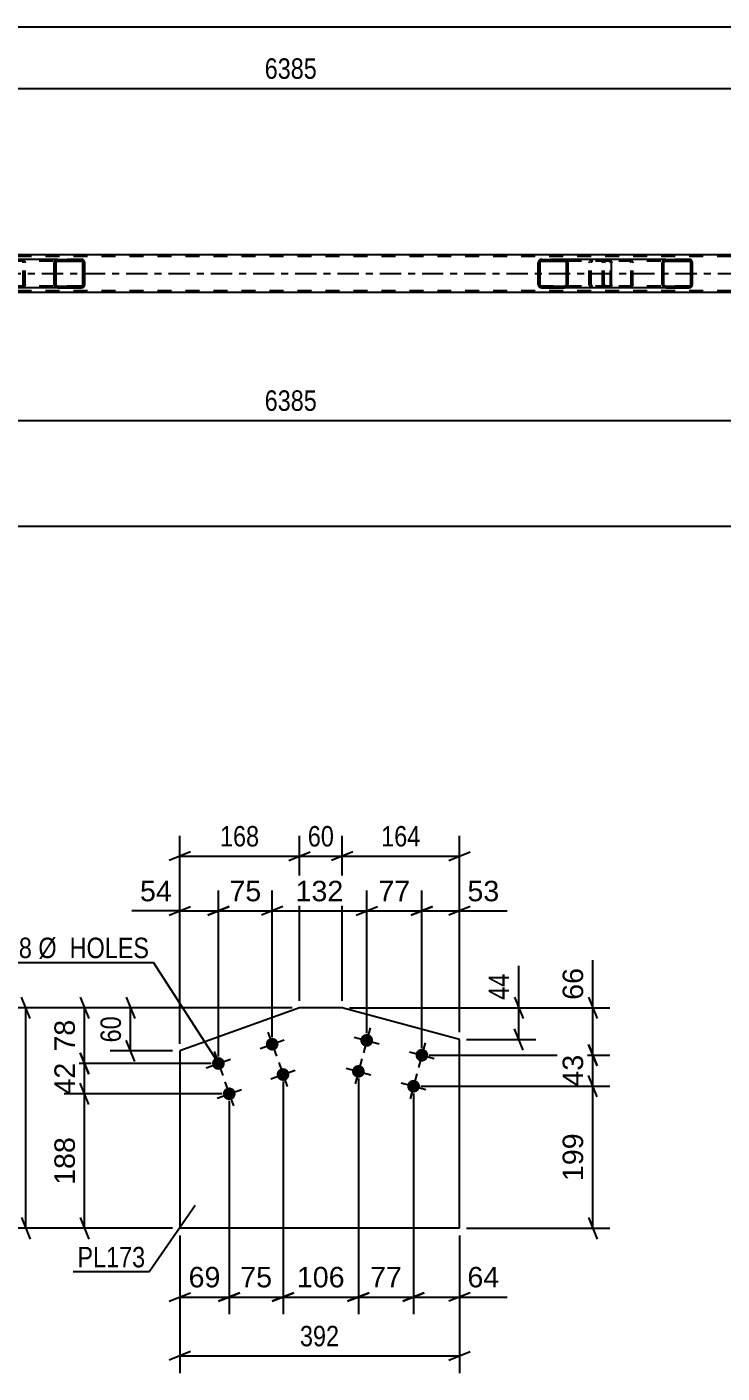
# Model space of a CAD drawing. Header units: millimetres. Extents: x 0 to 1189, y 0 to 841.
# Drawn here: x 421.3 to 518.6, y 228.5 to 417 of the extents above; entities that cross this region are included whole.
import ezdxf

# ---------------------------------------------------------------- set-up
doc = ezdxf.new("R2010")
doc.units = ezdxf.units.MM
doc.linetypes.add('DXK_LINE_DOT2', pattern=[3.9198, 1.9599, -1.9599])
doc.linetypes.add('DXK_LINE_DOT3', pattern=[5.9187, 2.979, -0.9799, 0.9799, -0.9799])
doc.styles.add('Arial', font='ARIAL.TTF', dxfattribs={"height": 0.2})
doc.styles.add('Arial Narrow', font='ARIALN.TTF', dxfattribs={"height": 0.2})

# ---------------------------------------------------------------- blocks, each defined once
blk = doc.blocks.new('Part-203723932-5653 - 5521')
at = {"color": 2, "linetype": 'Continuous'}
for p, q in [((735.49, 385.11), (68.21, 385.11)), ((585.13, 379.83), (335.71, 379.83))]:
    blk.add_line(p, q, dxfattribs=at)
at = {"color": 7, "linetype": 'DXK_LINE_DOT2'}
for p, q in [((735.49, 384.87), (68.21, 384.87)), ((735.49, 380.07), (68.21, 380.07))]:
    blk.add_line(p, q, dxfattribs=at)
at = {"color": 7, "linetype": 'DXK_LINE_DOT3'}
blk.add_line((68.21, 382.47), (735.49, 382.47), dxfattribs=at)
blk = doc.blocks.new('Part-203723932-5654 - 5521')
at = {"linetype": 'Continuous'}
h = blk.add_hatch(dxfattribs=at)
h.set_pattern_fill('', scale=0.7, style=0, pattern_type=0)
h.set_pattern_definition([(45, (429.3097, 384.1754), (-1.57154, 1.57154), [])])
h.paths.add_polyline_path([(429.35, 383.99), (429.31, 384.18), (429.2, 384.33), (429.03, 384.44), (428.84, 384.47), (425.6, 384.47), (425.41, 384.44), (425.24, 384.33), (425.13, 384.18), (425.09, 383.99), (425.09, 380.95), (425.13, 380.77), (425.24, 380.61), (425.41, 380.51), (425.6, 380.47), (428.84, 380.47), (429.03, 380.51), (429.2, 380.61), (429.31, 380.77), (429.35, 380.95)])
h.paths.add_polyline_path([(429.07, 380.86), (429.02, 380.78), (428.94, 380.73), (428.84, 380.71), (425.6, 380.71), (425.5, 380.73), (425.42, 380.78), (425.37, 380.86), (425.35, 380.95), (425.35, 383.99), (425.37, 384.08), (425.42, 384.16), (425.5, 384.21), (425.6, 384.23), (428.84, 384.23), (428.94, 384.21), (429.02, 384.16), (429.07, 384.08), (429.09, 383.99), (429.09, 380.95)])
at = {"color": 7, "linetype": 'DXK_LINE_DOT2'}
for p, q in [((416.74, 383.99), (416.78, 384.18)), ((416.74, 380.95), (416.74, 383.99)), ((417.02, 384.08), (417, 383.99)), ((417, 380.95), (417, 383.99)), ((417.07, 384.16), (417.02, 384.08)), ((417.06, 384.44), (417.25, 384.47)), ((417.16, 384.21), (417.07, 384.16)), ((417.25, 384.23), (417.16, 384.21)), ((417.73, 384.47), (417.25, 384.47)), ((428.84, 384.23), (417.25, 384.23)), ((420.49, 384.47), (420.68, 384.44)), ((420.59, 384.21), (420.49, 384.23)), ((420.67, 384.16), (420.59, 384.21)), ((420.72, 384.08), (420.67, 384.16)), ((420.74, 383.99), (420.72, 384.08)), ((420.74, 380.95), (420.74, 383.99)), ((420.96, 384.18), (421, 383.99)), ((421, 380.95), (421, 383.99)), ((428.84, 384.47), (425.6, 384.47)), ((416.78, 380.77), (416.74, 380.95)), ((417, 380.95), (417.02, 380.86)), ((417.02, 380.86), (417.07, 380.78)), ((417.07, 380.78), (417.16, 380.73)), ((420.59, 380.73), (420.67, 380.78)), ((420.67, 380.78), (420.72, 380.86)), ((420.72, 380.86), (420.74, 380.95)), ((421, 380.95), (420.96, 380.77)), ((417.25, 380.47), (417.06, 380.51)), ((417.16, 380.73), (417.25, 380.71)), ((428.84, 380.71), (417.25, 380.71)), ((417.73, 380.47), (417.25, 380.47)), ((420.49, 380.71), (420.59, 380.73)), ((420.68, 380.51), (420.49, 380.47)), ((428.84, 380.47), (425.6, 380.47))]:
    blk.add_line(p, q, dxfattribs=at)
at = {"color": 2, "linetype": 'Continuous'}
for p, q in [((425.6, 384.47), (417.73, 384.47)), ((425.13, 384.18), (425.09, 383.99)), ((425.09, 380.95), (425.09, 383.99)), ((425.35, 383.99), (425.37, 384.08)), ((425.35, 380.95), (425.35, 383.99)), ((425.37, 384.08), (425.42, 384.16)), ((425.6, 384.47), (425.41, 384.44)), ((425.42, 384.16), (425.5, 384.21)), ((425.5, 384.21), (425.6, 384.23)), ((425.6, 384.47), (428.84, 384.47)), ((425.6, 384.23), (428.84, 384.23)), ((429.03, 384.44), (428.84, 384.47)), ((428.84, 384.23), (428.94, 384.21)), ((428.94, 384.21), (429.02, 384.16)), ((429.02, 384.16), (429.07, 384.08)), ((429.07, 384.08), (429.09, 383.99)), ((429.09, 380.95), (429.09, 383.99)), ((429.35, 383.99), (429.31, 384.18)), ((429.35, 380.95), (429.35, 383.99)), ((425.09, 380.95), (425.13, 380.77)), ((425.37, 380.86), (425.35, 380.95)), ((425.42, 380.78), (425.37, 380.86)), ((425.5, 380.73), (425.42, 380.78)), ((429.02, 380.78), (428.94, 380.73)), ((429.07, 380.86), (429.02, 380.78)), ((429.09, 380.95), (429.07, 380.86)), ((429.31, 380.77), (429.35, 380.95)), ((425.6, 380.47), (417.73, 380.47)), ((425.41, 380.51), (425.6, 380.47)), ((425.6, 380.71), (425.5, 380.73)), ((425.6, 380.71), (428.84, 380.71)), ((425.6, 380.47), (428.84, 380.47)), ((428.94, 380.73), (428.84, 380.71)), ((428.84, 380.47), (429.03, 380.51))]:
    blk.add_line(p, q, dxfattribs=at)
at = {"color": 7, "linetype": 'DXK_LINE_DOT2'}
for centre, start, end in [((417.23, 383.97), 110.7583, 155.68), ((420.51, 383.97), 24.32, 69.2417), ((417.23, 380.97), 204.32, 249.2417), ((420.51, 380.97), 290.7583, 335.68)]:
    blk.add_arc(centre, 0.496, start, end, dxfattribs=at)
at = {"color": 2, "linetype": 'Continuous'}
for centre, start, end in [((425.58, 383.97), 110.7583, 155.68), ((428.86, 383.97), 24.32, 69.2417), ((425.58, 380.97), 204.32, 249.2417), ((428.86, 380.97), 290.7583, 335.68)]:
    blk.add_arc(centre, 0.496, start, end, dxfattribs=at)
blk = doc.blocks.new('Part-203723932-5655 - 5521')
at = {"linetype": 'Continuous'}
h = blk.add_hatch(dxfattribs=at)
h.set_pattern_fill('', scale=0.7, style=0, pattern_type=0)
h.set_pattern_definition([(45, (497.0333, 384.1754), (-1.57154, 1.57154), [])])
h.paths.add_polyline_path([(497.07, 383.99), (497.03, 384.18), (496.92, 384.33), (496.76, 384.44), (496.57, 384.47), (493.38, 384.47), (493.19, 384.44), (493.03, 384.33), (492.92, 384.18), (492.88, 383.99), (492.88, 380.95), (492.92, 380.77), (493.03, 380.61), (493.19, 380.51), (493.38, 380.47), (496.57, 380.47), (496.76, 380.51), (496.92, 380.61), (497.03, 380.77), (497.07, 380.95)])
h.paths.add_polyline_path([(496.8, 380.86), (496.75, 380.78), (496.66, 380.73), (496.57, 380.71), (493.38, 380.71), (493.29, 380.73), (493.21, 380.78), (493.15, 380.86), (493.13, 380.95), (493.13, 383.99), (493.15, 384.08), (493.21, 384.16), (493.29, 384.21), (493.38, 384.23), (496.57, 384.23), (496.66, 384.21), (496.75, 384.16), (496.8, 384.08), (496.82, 383.99), (496.82, 380.95)])
at = {"color": 2, "linetype": 'Continuous'}
for p, q in [((492.92, 384.18), (492.88, 383.99)), ((492.88, 380.95), (492.88, 383.99)), ((493.13, 383.99), (493.15, 384.08)), ((493.13, 380.95), (493.13, 383.99)), ((493.15, 384.08), (493.21, 384.16)), ((493.38, 384.47), (493.19, 384.44)), ((493.21, 384.16), (493.29, 384.21)), ((493.29, 384.21), (493.38, 384.23)), ((493.38, 384.47), (496.57, 384.47)), ((493.38, 384.23), (496.57, 384.23)), ((502.87, 384.47), (496.57, 384.47)), ((496.76, 384.44), (496.57, 384.47)), ((496.57, 384.23), (496.66, 384.21)), ((496.66, 384.21), (496.75, 384.16)), ((496.75, 384.16), (496.8, 384.08)), ((496.8, 384.08), (496.82, 383.99)), ((496.82, 380.95), (496.82, 383.99)), ((497.07, 383.99), (497.03, 384.18)), ((497.07, 380.95), (497.07, 383.99)), ((502.87, 384.47), (502.97, 384.44)), ((502.97, 384.44), (503.06, 384.33)), ((503.06, 384.33), (503.12, 384.18)), ((503.12, 384.18), (503.14, 383.99)), ((503.14, 380.95), (503.14, 383.99)), ((492.88, 380.95), (492.92, 380.77)), ((493.15, 380.86), (493.13, 380.95)), ((493.21, 380.78), (493.15, 380.86)), ((493.29, 380.73), (493.21, 380.78)), ((496.75, 380.78), (496.66, 380.73)), ((496.8, 380.86), (496.75, 380.78)), ((496.82, 380.95), (496.8, 380.86)), ((497.03, 380.77), (497.07, 380.95)), ((503.12, 380.77), (503.06, 380.61)), ((503.14, 380.95), (503.12, 380.77)), ((493.19, 380.51), (493.38, 380.47)), ((493.38, 380.71), (493.29, 380.73)), ((493.38, 380.71), (496.57, 380.71)), ((493.38, 380.47), (496.57, 380.47)), ((496.66, 380.73), (496.57, 380.71)), ((496.57, 380.47), (496.76, 380.51)), ((502.87, 380.47), (496.57, 380.47)), ((502.97, 380.51), (502.87, 380.47)), ((503.06, 380.61), (502.97, 380.51))]:
    blk.add_line(p, q, dxfattribs=at)
at = {"color": 7, "linetype": 'DXK_LINE_DOT2'}
for p, q in [((496.57, 384.47), (493.38, 384.47)), ((502.87, 384.23), (493.38, 384.23)), ((500.03, 383.99), (500.07, 384.18)), ((500.03, 380.95), (500.03, 383.99)), ((500.3, 384.08), (500.28, 383.99)), ((500.28, 380.95), (500.28, 383.99)), ((500.36, 384.16), (500.3, 384.08)), ((500.34, 384.44), (500.53, 384.47)), ((500.44, 384.21), (500.36, 384.16)), ((500.53, 384.23), (500.44, 384.21)), ((501.88, 384.23), (501.88, 384.47)), ((502.92, 384.21), (502.87, 384.23)), ((502.96, 384.16), (502.92, 384.21)), ((502.99, 384.08), (502.96, 384.16)), ((503, 383.99), (502.99, 384.08)), ((503, 380.95), (503, 383.99)), ((500.07, 380.77), (500.03, 380.95)), ((500.28, 380.95), (500.3, 380.86)), ((500.3, 380.86), (500.36, 380.78)), ((500.36, 380.78), (500.38, 380.77)), ((500.38, 380.77), (500.44, 380.73)), ((502.92, 380.73), (502.96, 380.78)), ((502.96, 380.78), (502.99, 380.86)), ((502.99, 380.86), (503, 380.95)), ((502.87, 380.71), (493.38, 380.71)), ((496.57, 380.47), (493.38, 380.47)), ((500.53, 380.47), (500.34, 380.51)), ((500.44, 380.73), (500.53, 380.71)), ((501.88, 380.47), (501.88, 380.71)), ((502.87, 380.71), (502.92, 380.73))]:
    blk.add_line(p, q, dxfattribs=at)
at = {"color": 2, "linetype": 'Continuous'}
for centre, start, end in [((493.37, 383.98), 111.1941, 156.1506), ((496.58, 383.98), 23.8494, 68.8059), ((493.37, 380.97), 203.8494, 248.8059), ((496.58, 380.97), 291.1941, 336.1506)]:
    blk.add_arc(centre, 0.492, start, end, dxfattribs=at)
at = {"color": 7, "linetype": 'DXK_LINE_DOT2'}
for centre, start, end in [((500.52, 383.98), 111.1941, 156.1506), ((500.52, 380.97), 203.8494, 248.8059)]:
    blk.add_arc(centre, 0.492, start, end, dxfattribs=at)
blk = doc.blocks.new('Part-203723932-5781 - 5521')
at = {"linetype": 'Continuous'}
h = blk.add_hatch(dxfattribs=at)
h.set_pattern_fill('', scale=0.7, style=0, pattern_type=0)
h.set_pattern_definition([(45, (514.444, 384.1754), (-1.57154, 1.57154), [])])
h.paths.add_polyline_path([(514.48, 383.99), (514.44, 384.18), (514.33, 384.33), (514.17, 384.44), (513.97, 384.47), (510.74, 384.47), (510.54, 384.44), (510.38, 384.33), (510.26, 384.18), (510.23, 383.99), (510.23, 380.95), (510.26, 380.77), (510.38, 380.61), (510.54, 380.51), (510.74, 380.47), (513.97, 380.47), (514.17, 380.51), (514.33, 380.61), (514.44, 380.77), (514.48, 380.95)])
h.paths.add_polyline_path([(514.21, 380.86), (514.15, 380.78), (514.07, 380.73), (513.97, 380.71), (510.74, 380.71), (510.64, 380.73), (510.56, 380.78), (510.5, 380.86), (510.48, 380.95), (510.48, 383.99), (510.5, 384.08), (510.56, 384.16), (510.64, 384.21), (510.74, 384.23), (513.97, 384.23), (514.07, 384.21), (514.15, 384.16), (514.21, 384.08), (514.23, 383.99), (514.23, 380.95)])
at = {"color": 7, "linetype": 'DXK_LINE_DOT2'}
for p, q in [((501.88, 383.99), (501.92, 384.18)), ((501.88, 380.95), (501.88, 383.99)), ((502.15, 384.08), (502.13, 383.99)), ((502.13, 380.95), (502.13, 383.99)), ((502.21, 384.16), (502.15, 384.08)), ((502.19, 384.44), (502.39, 384.47)), ((502.29, 384.21), (502.21, 384.16)), ((502.39, 384.23), (502.29, 384.21)), ((502.87, 384.47), (502.39, 384.47)), ((513.97, 384.23), (502.39, 384.23)), ((505.62, 384.47), (505.82, 384.44)), ((505.72, 384.21), (505.62, 384.23)), ((505.8, 384.16), (505.72, 384.21)), ((505.86, 384.08), (505.8, 384.16)), ((505.88, 383.99), (505.86, 384.08)), ((505.88, 380.95), (505.88, 383.99)), ((506.09, 384.18), (506.13, 383.99)), ((506.13, 380.95), (506.13, 383.99)), ((513.97, 384.47), (510.74, 384.47)), ((501.92, 380.77), (501.88, 380.95)), ((502.13, 380.95), (502.15, 380.86)), ((502.15, 380.86), (502.21, 380.78)), ((502.21, 380.78), (502.29, 380.73)), ((505.72, 380.73), (505.8, 380.78)), ((505.8, 380.78), (505.86, 380.86)), ((505.86, 380.86), (505.88, 380.95)), ((506.13, 380.95), (506.09, 380.77)), ((502.39, 380.47), (502.19, 380.51)), ((502.29, 380.73), (502.39, 380.71)), ((513.97, 380.71), (502.39, 380.71)), ((502.87, 380.47), (502.39, 380.47)), ((505.62, 380.71), (505.72, 380.73)), ((505.82, 380.51), (505.62, 380.47)), ((513.97, 380.47), (510.74, 380.47))]:
    blk.add_line(p, q, dxfattribs=at)
at = {"color": 2, "linetype": 'Continuous'}
for p, q in [((510.74, 384.47), (502.87, 384.47)), ((510.26, 384.18), (510.23, 383.99)), ((510.23, 380.95), (510.23, 383.99)), ((510.48, 383.99), (510.5, 384.08)), ((510.48, 380.95), (510.48, 383.99)), ((510.5, 384.08), (510.56, 384.16)), ((510.74, 384.47), (510.54, 384.44)), ((510.56, 384.16), (510.64, 384.21)), ((510.64, 384.21), (510.74, 384.23)), ((510.74, 384.47), (513.97, 384.47)), ((510.74, 384.23), (513.97, 384.23)), ((514.17, 384.44), (513.97, 384.47)), ((513.97, 384.23), (514.07, 384.21)), ((514.07, 384.21), (514.15, 384.16)), ((514.15, 384.16), (514.21, 384.08)), ((514.21, 384.08), (514.23, 383.99)), ((514.23, 380.95), (514.23, 383.99)), ((514.48, 383.99), (514.44, 384.18)), ((514.48, 380.95), (514.48, 383.99)), ((510.23, 380.95), (510.26, 380.77)), ((510.5, 380.86), (510.48, 380.95)), ((510.56, 380.78), (510.5, 380.86)), ((510.64, 380.73), (510.56, 380.78)), ((514.15, 380.78), (514.07, 380.73)), ((514.21, 380.86), (514.15, 380.78)), ((514.23, 380.95), (514.21, 380.86)), ((514.44, 380.77), (514.48, 380.95)), ((510.74, 380.47), (502.87, 380.47)), ((510.54, 380.51), (510.74, 380.47)), ((510.74, 380.71), (510.64, 380.73)), ((510.74, 380.71), (513.97, 380.71)), ((510.74, 380.47), (513.97, 380.47)), ((514.07, 380.73), (513.97, 380.71)), ((513.97, 380.47), (514.17, 380.51))]:
    blk.add_line(p, q, dxfattribs=at)
at = {"color": 7, "linetype": 'DXK_LINE_DOT2'}
for centre, start, end in [((502.37, 383.97), 110.7583, 155.68), ((505.64, 383.97), 24.32, 69.2417), ((502.37, 380.97), 204.32, 249.2417), ((505.64, 380.97), 290.7583, 335.68)]:
    blk.add_arc(centre, 0.496, start, end, dxfattribs=at)
at = {"color": 2, "linetype": 'Continuous'}
for centre, start, end in [((510.72, 383.97), 110.7583, 155.68), ((513.99, 383.97), 24.32, 69.2417), ((510.72, 380.97), 204.32, 249.2417), ((513.99, 380.97), 290.7583, 335.68)]:
    blk.add_arc(centre, 0.496, start, end, dxfattribs=at)
blk = doc.blocks.new('Part-203723932-21588 - 21587')
at = {"color": 2, "linetype": 'Continuous'}
for p, q in [((459.43, 279.66), (442.66, 273.65)), ((465.42, 279.66), (459.43, 279.66)), ((481.83, 275.25), (465.42, 279.66)), ((481.83, 248.8), (481.83, 275.25)), ((442.66, 273.65), (442.66, 248.8)), ((481.83, 248.8), (442.66, 248.8))]:
    blk.add_line(p, q, dxfattribs=at)
blk = doc.blocks.new('Bolt-203723932-21589 - 21587')
at = {"linetype": 'Continuous'}
for points in [[(456.45, 274.88, -1), (454.76, 274.27, -1)], [(448.92, 272.18, -1), (447.23, 271.57, -1)], [(457.97, 270.64, -1), (456.28, 270.03, -1)], [(450.44, 267.94, -1), (448.75, 267.33, -1)]]:
    blk.add_hatch(color=1, dxfattribs=at).paths.add_polyline_path(points)
at = {"color": 1, "linetype": 'Continuous'}
for p, q in [((455, 276.27), (456.21, 272.88)), ((447.47, 273.57), (448.68, 270.18)), ((453.91, 273.97), (457.3, 275.18)), ((446.38, 271.27), (449.77, 272.48)), ((456.52, 272.03), (457.73, 268.64)), ((455.43, 269.73), (458.82, 270.94)), ((447.9, 267.03), (451.29, 268.24)), ((448.99, 269.33), (450.2, 265.94))]:
    blk.add_line(p, q, dxfattribs=at)
blk = doc.blocks.new('Bolt-203723932-21590 - 21587')
at = {"linetype": 'Continuous'}
for points in [[(469.72, 274.88, -1), (467.98, 275.35, -1)], [(477.45, 272.8, -1), (475.71, 273.27, -1)], [(468.55, 270.53, -1), (466.82, 271, -1)], [(476.28, 268.46, -1), (474.54, 268.92, -1)]]:
    blk.add_hatch(color=1, dxfattribs=at).paths.add_polyline_path(points)
at = {"color": 1, "linetype": 'Continuous'}
for p, q in [((467.11, 275.58), (470.59, 274.65)), ((469.32, 276.85), (468.39, 273.37)), ((474.84, 273.5), (478.32, 272.57)), ((477.05, 274.77), (476.11, 271.3)), ((468.15, 272.51), (467.22, 269.03)), ((465.95, 271.23), (469.42, 270.3)), ((475.88, 270.43), (474.94, 266.95)), ((473.67, 269.16), (477.15, 268.22))]:
    blk.add_line(p, q, dxfattribs=at)
blk = doc.blocks.new('StraightDimension-203723932-5954 - 5521')
at = {"color": 7, "linetype": 'Continuous'}
blk.add_line((330.51, 408.4), (585.93, 408.4), dxfattribs=at)
at = {"color": 0}
blk.add_wipeout([(462.48, 409.15), (462.48, 413.35), (453.96, 413.35), (453.96, 409.15)], dxfattribs=at)
at = {"color": 3, "style": 'Arial Narrow'}
blk.add_text('6385', height=2.863, dxfattribs=at).set_placement((454.56, 409.75))
blk = doc.blocks.new('StraightDimension-203723932-5987 - 5521')
at = {"color": 7, "linetype": 'Continuous'}
blk.add_line((330.51, 361.91), (585.93, 361.91), dxfattribs=at)
at = {"color": 0}
blk.add_wipeout([(462.48, 362.66), (462.48, 366.86), (453.96, 366.86), (453.96, 362.66)], dxfattribs=at)
at = {"color": 3, "style": 'Arial Narrow'}
blk.add_text('6385', height=2.863, dxfattribs=at).set_placement((454.56, 363.26))
blk = doc.blocks.new('StraightDimension-203723932-6004 - 5521')
at = {"color": 7, "linetype": 'Continuous'}
blk.add_line((59.59, 417.01), (735.49, 417.01), dxfattribs=at)
blk = doc.blocks.new('StraightDimension-203723932-6025 - 5521')
at = {"color": 7, "linetype": 'Continuous'}
blk.add_line((58.95, 347.09), (735.49, 347.09), dxfattribs=at)
blk = doc.blocks.new('StraightDimension-203723932-21761 - 21587')
at = {"color": 7, "linetype": 'Continuous'}
for p, q in [((459.43, 280.66), (459.43, 303.76)), ((465.42, 280.66), (465.42, 303.76)), ((457.93, 300.31), (460.93, 301.51)), ((459.43, 300.91), (465.42, 300.91)), ((466.92, 301.51), (463.92, 300.31))]:
    blk.add_line(p, q, dxfattribs=at)
at = {"color": 0}
blk.add_wipeout([(464.85, 301.66), (464.85, 305.86), (460, 305.86), (460, 301.66)], dxfattribs=at)
at = {"color": 3, "style": 'Arial Narrow'}
blk.add_text('60', height=2.863, dxfattribs=at).set_placement((460.6, 302.26))
blk = doc.blocks.new('StraightDimension-203723932-21760 - 21587')
at = {"color": 7, "linetype": 'Continuous'}
for p, q in [((465.42, 280.66), (465.42, 303.76)), ((481.83, 276.25), (481.83, 303.76)), ((466.92, 301.51), (463.92, 300.31)), ((465.42, 300.91), (481.83, 300.91)), ((480.33, 300.31), (483.33, 301.51))]:
    blk.add_line(p, q, dxfattribs=at)
at = {"color": 0}
blk.add_wipeout([(476.97, 301.66), (476.97, 305.86), (470.28, 305.86), (470.28, 301.66)], dxfattribs=at)
at = {"color": 3, "style": 'Arial Narrow'}
blk.add_text('164', height=2.863, dxfattribs=at).set_placement((470.88, 302.26))
blk = doc.blocks.new('StraightDimension-203723932-22966 - 21587')
at = {"color": 7, "linetype": 'Continuous'}
for p, q in [((467.68, 269.77), (467.68, 236.78)), ((457.13, 269.34), (457.13, 236.78)), ((455.63, 238.58), (458.63, 239.78)), ((469.18, 239.78), (466.18, 238.58)), ((457.13, 239.18), (467.68, 239.18))]:
    blk.add_line(p, q, dxfattribs=at)
at = {"color": 0}
blk.add_wipeout([(466.34, 239.93), (466.34, 244.13), (458.47, 244.13), (458.47, 239.93)], dxfattribs=at)
at = {"color": 3, "style": 'Arial'}
blk.add_text('106', height=2.865, dxfattribs=at).set_placement((459.07, 240.53))
blk = doc.blocks.new('StraightDimension-203723932-21762 - 21587')
at = {"color": 7, "linetype": 'Continuous'}
for p, q in [((442.66, 274.65), (442.66, 303.76)), ((459.43, 280.66), (459.43, 303.76)), ((444.16, 301.51), (441.16, 300.31)), ((442.66, 300.91), (459.43, 300.91)), ((457.93, 300.31), (460.93, 301.51))]:
    blk.add_line(p, q, dxfattribs=at)
at = {"color": 0}
blk.add_wipeout([(454.39, 301.66), (454.39, 305.86), (447.7, 305.86), (447.7, 301.66)], dxfattribs=at)
at = {"color": 3, "style": 'Arial Narrow'}
blk.add_text('168', height=2.863, dxfattribs=at).set_placement((448.3, 302.26))
blk = doc.blocks.new('StraightDimension-203723932-22908 - 21587')
at = {"color": 7, "linetype": 'Continuous'}
for p, q in [((448.08, 272.87), (448.08, 296.09)), ((455.61, 275.57), (455.61, 296.09)), ((446.58, 292.64), (449.58, 293.84)), ((448.08, 293.24), (455.61, 293.24)), ((457.11, 293.84), (454.11, 292.64))]:
    blk.add_line(p, q, dxfattribs=at)
at = {"color": 0}
blk.add_wipeout([(454.67, 293.99), (454.67, 298.19), (449.02, 298.19), (449.02, 293.99)], dxfattribs=at)
at = {"color": 3, "style": 'Arial'}
blk.add_text('75', height=2.865, dxfattribs=at).set_placement((449.62, 294.59))
blk = doc.blocks.new('StraightDimension-203723932-21768 - 21587')
at = {"color": 7, "linetype": 'Continuous'}
for p, q in [((442.66, 247.8), (442.66, 228.53)), ((481.83, 247.8), (481.83, 228.53)), ((444.16, 231.53), (441.16, 230.33)), ((442.66, 230.93), (481.83, 230.93)), ((480.33, 230.33), (483.33, 231.53))]:
    blk.add_line(p, q, dxfattribs=at)
at = {"color": 0}
blk.add_wipeout([(465.59, 231.68), (465.59, 235.88), (458.9, 235.88), (458.9, 231.68)], dxfattribs=at)
at = {"color": 3, "style": 'Arial Narrow'}
blk.add_text('392', height=2.863, dxfattribs=at).set_placement((459.5, 232.28))
blk = doc.blocks.new('StraightDimension-203723932-21772 - 21587')
at = {"color": 7, "linetype": 'Continuous'}
for p, q in [((435.17, 281.16), (436.37, 278.16)), ((458.43, 279.66), (432.92, 279.66)), ((435.77, 273.65), (435.77, 279.66)), ((441.66, 273.65), (432.92, 273.65)), ((436.37, 272.15), (435.17, 275.15))]:
    blk.add_line(p, q, dxfattribs=at)
at = {"color": 0}
blk.add_wipeout([(435.02, 279.08), (430.82, 279.08), (430.82, 274.23), (435.02, 274.23)], dxfattribs=at)
at = {"color": 3, "style": 'Arial Narrow'}
blk.add_text('60', height=2.863, rotation=90.0002, dxfattribs=at).set_placement((434.42, 274.83))
blk = doc.blocks.new('StraightDimension-203723932-21776 - 21587')
at = {"color": 7, "linetype": 'Continuous'}
for p, q in [((489.55, 281.16), (490.75, 278.16)), ((466.42, 279.66), (492.55, 279.66)), ((490.15, 275.25), (490.15, 279.66)), ((482.83, 275.25), (492.55, 275.25)), ((490.75, 273.75), (489.55, 276.75))]:
    blk.add_line(p, q, dxfattribs=at)
at = {"color": 0}
blk.add_wipeout([(489.4, 285.04), (485.2, 285.04), (485.2, 280.19), (489.4, 280.19)], dxfattribs=at)
at = {"color": 7, "linetype": 'Continuous'}
blk.add_line((490.15, 279.66), (490.15, 285.57), dxfattribs=at)
blk.add_line((490.15, 279.66), (490.15, 285.57), dxfattribs=at)
at = {"color": 3, "style": 'Arial Narrow'}
blk.add_text('44', height=2.863, rotation=90.0002, dxfattribs=at).set_placement((488.8, 280.79))
blk = doc.blocks.new('StraightDimension-203723932-21856 - 21587')
at = {"color": 7, "linetype": 'Continuous'}
for p, q in [((421.69, 278.16), (420.49, 281.16)), ((458.43, 279.66), (418.24, 279.66)), ((421.09, 248.8), (421.09, 279.66)), ((420.49, 250.3), (421.69, 247.3)), ((441.66, 248.8), (418.24, 248.8))]:
    blk.add_line(p, q, dxfattribs=at)
at = {"color": 0}
blk.add_wipeout([(420.34, 267.57), (416.14, 267.57), (416.14, 260.89), (420.34, 260.89)], dxfattribs=at)
at = {"color": 3, "style": 'Arial Narrow'}
blk.add_text('309', height=2.863, rotation=90.0002, dxfattribs=at).set_placement((419.74, 261.49))
blk = doc.blocks.new('StraightDimension-203723932-22905 - 21587')
at = {"color": 7, "linetype": 'Continuous'}
for p, q in [((476.58, 274.04), (476.58, 296.09)), ((481.83, 276.25), (481.83, 296.09)), ((475.08, 292.64), (478.08, 293.84)), ((476.58, 293.24), (481.83, 293.24)), ((483.33, 293.84), (480.33, 292.64))]:
    blk.add_line(p, q, dxfattribs=at)
at = {"color": 0}
blk.add_wipeout([(488, 293.99), (488, 298.19), (482.36, 298.19), (482.36, 293.99)], dxfattribs=at)
at = {"color": 7, "linetype": 'Continuous'}
blk.add_line((481.83, 293.24), (488.53, 293.24), dxfattribs=at)
blk.add_line((481.83, 293.24), (488.53, 293.24), dxfattribs=at)
at = {"color": 3, "style": 'Arial'}
blk.add_text('53', height=2.865, dxfattribs=at).set_placement((482.96, 294.59))
blk = doc.blocks.new('StraightDimension-203723932-22906 - 21587')
at = {"color": 7, "linetype": 'Continuous'}
for p, q in [((468.85, 276.11), (468.85, 296.09)), ((476.58, 274.04), (476.58, 296.09)), ((467.35, 292.64), (470.35, 293.84)), ((468.85, 293.24), (476.58, 293.24)), ((478.08, 293.84), (475.08, 292.64))]:
    blk.add_line(p, q, dxfattribs=at)
at = {"color": 0}
blk.add_wipeout([(475.54, 293.99), (475.54, 298.19), (469.89, 298.19), (469.89, 293.99)], dxfattribs=at)
at = {"color": 3, "style": 'Arial'}
blk.add_text('77', height=2.865, dxfattribs=at).set_placement((470.49, 294.59))
blk = doc.blocks.new('StraightDimension-203723932-22907 - 21587')
at = {"color": 7, "linetype": 'Continuous'}
for p, q in [((455.61, 275.57), (455.61, 296.09)), ((468.85, 276.11), (468.85, 296.09)), ((457.11, 293.84), (454.11, 292.64)), ((455.61, 293.24), (468.85, 293.24)), ((467.35, 292.64), (470.35, 293.84))]:
    blk.add_line(p, q, dxfattribs=at)
at = {"color": 0}
blk.add_wipeout([(466.17, 293.99), (466.17, 298.19), (458.29, 298.19), (458.29, 293.99)], dxfattribs=at)
at = {"color": 3, "style": 'Arial'}
blk.add_text('132', height=2.865, dxfattribs=at).set_placement((458.89, 294.59))
blk = doc.blocks.new('StraightDimension-203723932-22909 - 21587')
at = {"color": 7, "linetype": 'Continuous'}
for p, q in [((442.66, 274.65), (442.66, 296.09)), ((448.08, 272.87), (448.08, 296.09)), ((441.16, 292.64), (444.16, 293.84)), ((442.66, 293.24), (448.08, 293.24)), ((449.58, 293.84), (446.58, 292.64))]:
    blk.add_line(p, q, dxfattribs=at)
at = {"color": 0}
blk.add_wipeout([(442.13, 293.99), (442.13, 298.19), (436.49, 298.19), (436.49, 293.99)], dxfattribs=at)
at = {"color": 7, "linetype": 'Continuous'}
blk.add_line((442.66, 293.24), (435.96, 293.24), dxfattribs=at)
blk.add_line((442.66, 293.24), (435.96, 293.24), dxfattribs=at)
at = {"color": 3, "style": 'Arial'}
blk.add_text('54', height=2.865, dxfattribs=at).set_placement((437.09, 294.59))
blk = doc.blocks.new('StraightDimension-203723932-22964 - 21587')
at = {"color": 7, "linetype": 'Continuous'}
for p, q in [((475.41, 267.69), (475.41, 236.78)), ((481.83, 247.8), (481.83, 236.78)), ((473.91, 238.58), (476.91, 239.78)), ((483.33, 239.78), (480.33, 238.58)), ((475.41, 239.18), (481.83, 239.18))]:
    blk.add_line(p, q, dxfattribs=at)
at = {"color": 0}
blk.add_wipeout([(488, 239.93), (488, 244.13), (482.36, 244.13), (482.36, 239.93)], dxfattribs=at)
at = {"color": 7, "linetype": 'Continuous'}
blk.add_line((481.83, 239.18), (488.53, 239.18), dxfattribs=at)
blk.add_line((481.83, 239.18), (488.53, 239.18), dxfattribs=at)
at = {"color": 3, "style": 'Arial'}
blk.add_text('64', height=2.865, dxfattribs=at).set_placement((482.96, 240.53))
blk = doc.blocks.new('StraightDimension-203723932-22965 - 21587')
at = {"color": 7, "linetype": 'Continuous'}
for p, q in [((467.68, 269.77), (467.68, 236.78)), ((475.41, 267.69), (475.41, 236.78)), ((466.18, 238.58), (469.18, 239.78)), ((476.91, 239.78), (473.91, 238.58)), ((467.68, 239.18), (475.41, 239.18))]:
    blk.add_line(p, q, dxfattribs=at)
at = {"color": 0}
blk.add_wipeout([(474.37, 239.93), (474.37, 244.13), (468.72, 244.13), (468.72, 239.93)], dxfattribs=at)
at = {"color": 3, "style": 'Arial'}
blk.add_text('77', height=2.865, dxfattribs=at).set_placement((469.32, 240.53))
blk = doc.blocks.new('StraightDimension-203723932-22967 - 21587')
at = {"color": 7, "linetype": 'Continuous'}
for p, q in [((457.13, 269.34), (457.13, 236.78)), ((449.59, 266.64), (449.59, 236.78)), ((448.09, 238.58), (451.09, 239.78)), ((458.63, 239.78), (455.63, 238.58)), ((449.59, 239.18), (457.13, 239.18))]:
    blk.add_line(p, q, dxfattribs=at)
at = {"color": 0}
blk.add_wipeout([(456.18, 239.93), (456.18, 244.13), (450.54, 244.13), (450.54, 239.93)], dxfattribs=at)
at = {"color": 3, "style": 'Arial'}
blk.add_text('75', height=2.865, dxfattribs=at).set_placement((451.14, 240.53))
blk = doc.blocks.new('StraightDimension-203723932-22968 - 21587')
at = {"color": 7, "linetype": 'Continuous'}
for p, q in [((449.59, 266.64), (449.59, 236.78)), ((442.66, 247.8), (442.66, 236.78)), ((441.16, 238.58), (444.16, 239.78)), ((451.09, 239.78), (448.09, 238.58)), ((442.66, 239.18), (449.59, 239.18))]:
    blk.add_line(p, q, dxfattribs=at)
at = {"color": 0}
blk.add_wipeout([(448.95, 239.93), (448.95, 244.13), (443.3, 244.13), (443.3, 239.93)], dxfattribs=at)
at = {"color": 3, "style": 'Arial'}
blk.add_text('69', height=2.865, dxfattribs=at).set_placement((443.9, 240.53))
blk = doc.blocks.new('StraightDimension-203723932-23001 - 21587')
at = {"color": 7, "linetype": 'Continuous'}
for p, q in [((428.72, 281.16), (429.92, 278.16)), ((458.43, 279.66), (426.47, 279.66)), ((429.32, 271.87), (429.32, 279.66)), ((429.92, 270.37), (428.72, 273.37)), ((447.08, 271.87), (426.47, 271.87))]:
    blk.add_line(p, q, dxfattribs=at)
at = {"color": 0}
blk.add_wipeout([(428.57, 278.59), (424.37, 278.59), (424.37, 272.94), (428.57, 272.94)], dxfattribs=at)
at = {"color": 3, "style": 'Arial'}
blk.add_text('78', height=2.865, rotation=90.0002, dxfattribs=at).set_placement((427.97, 273.54))
blk = doc.blocks.new('StraightDimension-203723932-23002 - 21587')
at = {"color": 7, "linetype": 'Continuous'}
for p, q in [((428.72, 273.37), (429.92, 270.37)), ((447.08, 271.87), (426.47, 271.87)), ((429.32, 267.64), (429.32, 271.87)), ((429.92, 266.14), (428.72, 269.14)), ((448.59, 267.64), (426.47, 267.64))]:
    blk.add_line(p, q, dxfattribs=at)
at = {"color": 0}
blk.add_wipeout([(428.57, 272.58), (424.37, 272.58), (424.37, 266.93), (428.57, 266.93)], dxfattribs=at)
at = {"color": 3, "style": 'Arial'}
blk.add_text('42', height=2.865, rotation=90.0002, dxfattribs=at).set_placement((427.97, 267.53))
blk = doc.blocks.new('StraightDimension-203723932-23003 - 21587')
at = {"color": 7, "linetype": 'Continuous'}
for p, q in [((429.92, 266.14), (428.72, 269.14)), ((448.59, 267.64), (426.47, 267.64)), ((429.32, 248.8), (429.32, 267.64)), ((428.72, 250.3), (429.92, 247.3)), ((441.66, 248.8), (426.47, 248.8))]:
    blk.add_line(p, q, dxfattribs=at)
at = {"color": 0}
blk.add_wipeout([(428.57, 262.15), (424.37, 262.15), (424.37, 254.28), (428.57, 254.28)], dxfattribs=at)
at = {"color": 3, "style": 'Arial'}
blk.add_text('188', height=2.865, rotation=90.0002, dxfattribs=at).set_placement((427.97, 254.88))
blk = doc.blocks.new('StraightDimension-203723932-23024 - 21587')
at = {"color": 7, "linetype": 'Continuous'}
for p, q in [((499.91, 281.16), (501.11, 278.16)), ((466.42, 279.66), (502.91, 279.66)), ((500.51, 273.04), (500.51, 279.66)), ((501.11, 271.54), (499.91, 274.54)), ((477.58, 273.04), (502.91, 273.04))]:
    blk.add_line(p, q, dxfattribs=at)
at = {"color": 0}
blk.add_wipeout([(499.76, 285.83), (495.56, 285.83), (495.56, 280.19), (499.76, 280.19)], dxfattribs=at)
at = {"color": 7, "linetype": 'Continuous'}
blk.add_line((500.51, 279.66), (500.51, 286.36), dxfattribs=at)
blk.add_line((500.51, 279.66), (500.51, 286.36), dxfattribs=at)
at = {"color": 3, "style": 'Arial'}
blk.add_text('66', height=2.865, rotation=90.0002, dxfattribs=at).set_placement((499.16, 280.79))
blk = doc.blocks.new('StraightDimension-203723932-23025 - 21587')
at = {"color": 7, "linetype": 'Continuous'}
for p, q in [((499.91, 274.54), (501.11, 271.54)), ((477.58, 273.04), (502.91, 273.04)), ((500.51, 268.69), (500.51, 273.04)), ((501.11, 267.19), (499.91, 270.19)), ((476.41, 268.69), (502.91, 268.69))]:
    blk.add_line(p, q, dxfattribs=at)
at = {"color": 0}
blk.add_wipeout([(499.76, 273.69), (495.56, 273.69), (495.56, 268.04), (499.76, 268.04)], dxfattribs=at)
at = {"color": 3, "style": 'Arial'}
blk.add_text('43', height=2.865, rotation=90.0002, dxfattribs=at).set_placement((499.16, 268.64))
blk = doc.blocks.new('StraightDimension-203723932-23026 - 21587')
at = {"color": 7, "linetype": 'Continuous'}
for p, q in [((501.11, 267.19), (499.91, 270.19)), ((476.41, 268.69), (502.91, 268.69)), ((500.51, 248.8), (500.51, 268.69)), ((499.91, 250.3), (501.11, 247.3)), ((482.83, 248.8), (502.91, 248.8))]:
    blk.add_line(p, q, dxfattribs=at)
at = {"color": 0}
blk.add_wipeout([(499.76, 262.68), (495.56, 262.68), (495.56, 254.81), (499.76, 254.81)], dxfattribs=at)
at = {"color": 3, "style": 'Arial'}
blk.add_text('199', height=2.865, rotation=90.0002, dxfattribs=at).set_placement((499.16, 255.41))
blk = doc.blocks.new('MarkSet-203723932-22895 - 21587')
at = {"color": 0}
blk.add_wipeout([(414.67, 286.63), (414.67, 289.63), (412.85, 289.63), (412.85, 286.63)], dxfattribs=at)
blk.add_wipeout([(414.67, 286.63), (414.67, 289.63), (412.85, 289.63), (412.85, 286.63)], dxfattribs=at)
at = {"color": 3, "style": 'Arial Narrow'}
blk.add_text('8', height=2.86, dxfattribs=at).set_placement((412.85, 286.63))
at = {"color": 0}
blk.add_wipeout([(417.4, 286.63), (417.4, 289.63), (415.57, 289.63), (415.57, 286.63)], dxfattribs=at)
blk.add_wipeout([(417.4, 286.63), (417.4, 289.63), (415.57, 289.63), (415.57, 286.63)], dxfattribs=at)
blk.add_wipeout([(421.96, 286.63), (421.96, 289.63), (418.3, 289.63), (418.3, 286.63)], dxfattribs=at)
blk.add_wipeout([(421.96, 286.63), (421.96, 289.63), (418.3, 289.63), (418.3, 286.63)], dxfattribs=at)
at = {"color": 3, "style": 'Arial Narrow'}
for s, height, p in [('#', 2.86, (415.57, 286.63)), ('18', 2.863, (418.3, 286.63))]:
    blk.add_text(s, height=height, dxfattribs=at).set_placement(p)
at = {"color": 0}
blk.add_wipeout([(438.39, 286.63), (438.39, 289.63), (422.86, 289.63), (422.86, 286.63)], dxfattribs=at)
blk.add_wipeout([(438.39, 286.63), (438.39, 289.63), (422.86, 289.63), (422.86, 286.63)], dxfattribs=at)
at = {"color": 7, "linetype": 'Continuous'}
for p in [(412.25, 286.03), (448.07, 271.92)]:
    blk.add_line(p, (438.99, 286.03), dxfattribs=at)
at = {"color": 3, "style": 'Arial Narrow'}
blk.add_text('Ø  HOLES', height=2.863, dxfattribs=at).set_placement((422.86, 286.63))
blk = doc.blocks.new('Mark-203723932-21891 - 21587')
at = {"color": 0}
blk.add_wipeout([(437.84, 243.33), (437.84, 246.33), (428.33, 246.33), (428.33, 243.33)], dxfattribs=at)
blk.add_wipeout([(437.84, 243.33), (437.84, 246.33), (428.33, 246.33), (428.33, 243.33)], dxfattribs=at)
at = {"color": 30, "linetype": 'Continuous'}
for p in [(444.82, 252.01), (427.73, 242.73)]:
    blk.add_line(p, (438.44, 242.73), dxfattribs=at)
at = {"color": 3, "style": 'Arial Narrow'}
blk.add_text('PL173', height=2.863, dxfattribs=at).set_placement((428.33, 243.33))

msp = doc.modelspace()

# ---------------------------------------------------------------- block references
for name in ['StraightDimension-203723932-5954 - 5521', 'Part-203723932-5653 - 5521', 'Part-203723932-5654 - 5521', 'Part-203723932-5655 - 5521', 'Part-203723932-5781 - 5521', 'StraightDimension-203723932-5987 - 5521', 'StraightDimension-203723932-21761 - 21587', 'Part-203723932-21588 - 21587', 'Bolt-203723932-21589 - 21587', 'Bolt-203723932-21590 - 21587']:
    msp.add_blockref(name, (0, 0))

# ---------------------------------------------------------------- next in the draw order: block references
for name in ['StraightDimension-203723932-6004 - 5521', 'StraightDimension-203723932-6025 - 5521', 'StraightDimension-203723932-21762 - 21587', 'StraightDimension-203723932-21760 - 21587', 'StraightDimension-203723932-22966 - 21587']:
    msp.add_blockref(name, (0, 0))

# ---------------------------------------------------------------- next in the draw order: block references
for name in ['StraightDimension-203723932-22908 - 21587', 'StraightDimension-203723932-21776 - 21587', 'StraightDimension-203723932-21768 - 21587']:
    msp.add_blockref(name, (0, 0))

# ---------------------------------------------------------------- next in the draw order: block references
for name in ['StraightDimension-203723932-22905 - 21587', 'StraightDimension-203723932-21772 - 21587', 'StraightDimension-203723932-22964 - 21587']:
    msp.add_blockref(name, (0, 0))

# ---------------------------------------------------------------- next in the draw order: block references
for name in ['StraightDimension-203723932-22906 - 21587', 'StraightDimension-203723932-21856 - 21587', 'StraightDimension-203723932-22965 - 21587']:
    msp.add_blockref(name, (0, 0))

# ---------------------------------------------------------------- next in the draw order: block references
for name in ['StraightDimension-203723932-22909 - 21587', 'StraightDimension-203723932-22907 - 21587', 'StraightDimension-203723932-22967 - 21587']:
    msp.add_blockref(name, (0, 0))

# ---------------------------------------------------------------- next in the draw order: block references
for name in ['StraightDimension-203723932-23024 - 21587', 'StraightDimension-203723932-23001 - 21587', 'StraightDimension-203723932-22968 - 21587']:
    msp.add_blockref(name, (0, 0))

# ---------------------------------------------------------------- next in the draw order: block references
for name in ['StraightDimension-203723932-23002 - 21587', 'StraightDimension-203723932-23025 - 21587']:
    msp.add_blockref(name, (0, 0))

# ---------------------------------------------------------------- next in the draw order: block references
for name in ['MarkSet-203723932-22895 - 21587', 'StraightDimension-203723932-23026 - 21587', 'StraightDimension-203723932-23003 - 21587']:
    msp.add_blockref(name, (0, 0))

# ---------------------------------------------------------------- next in the draw order: block references
msp.add_blockref('Mark-203723932-21891 - 21587', (0, 0))

doc.saveas('drawing.dxf')
